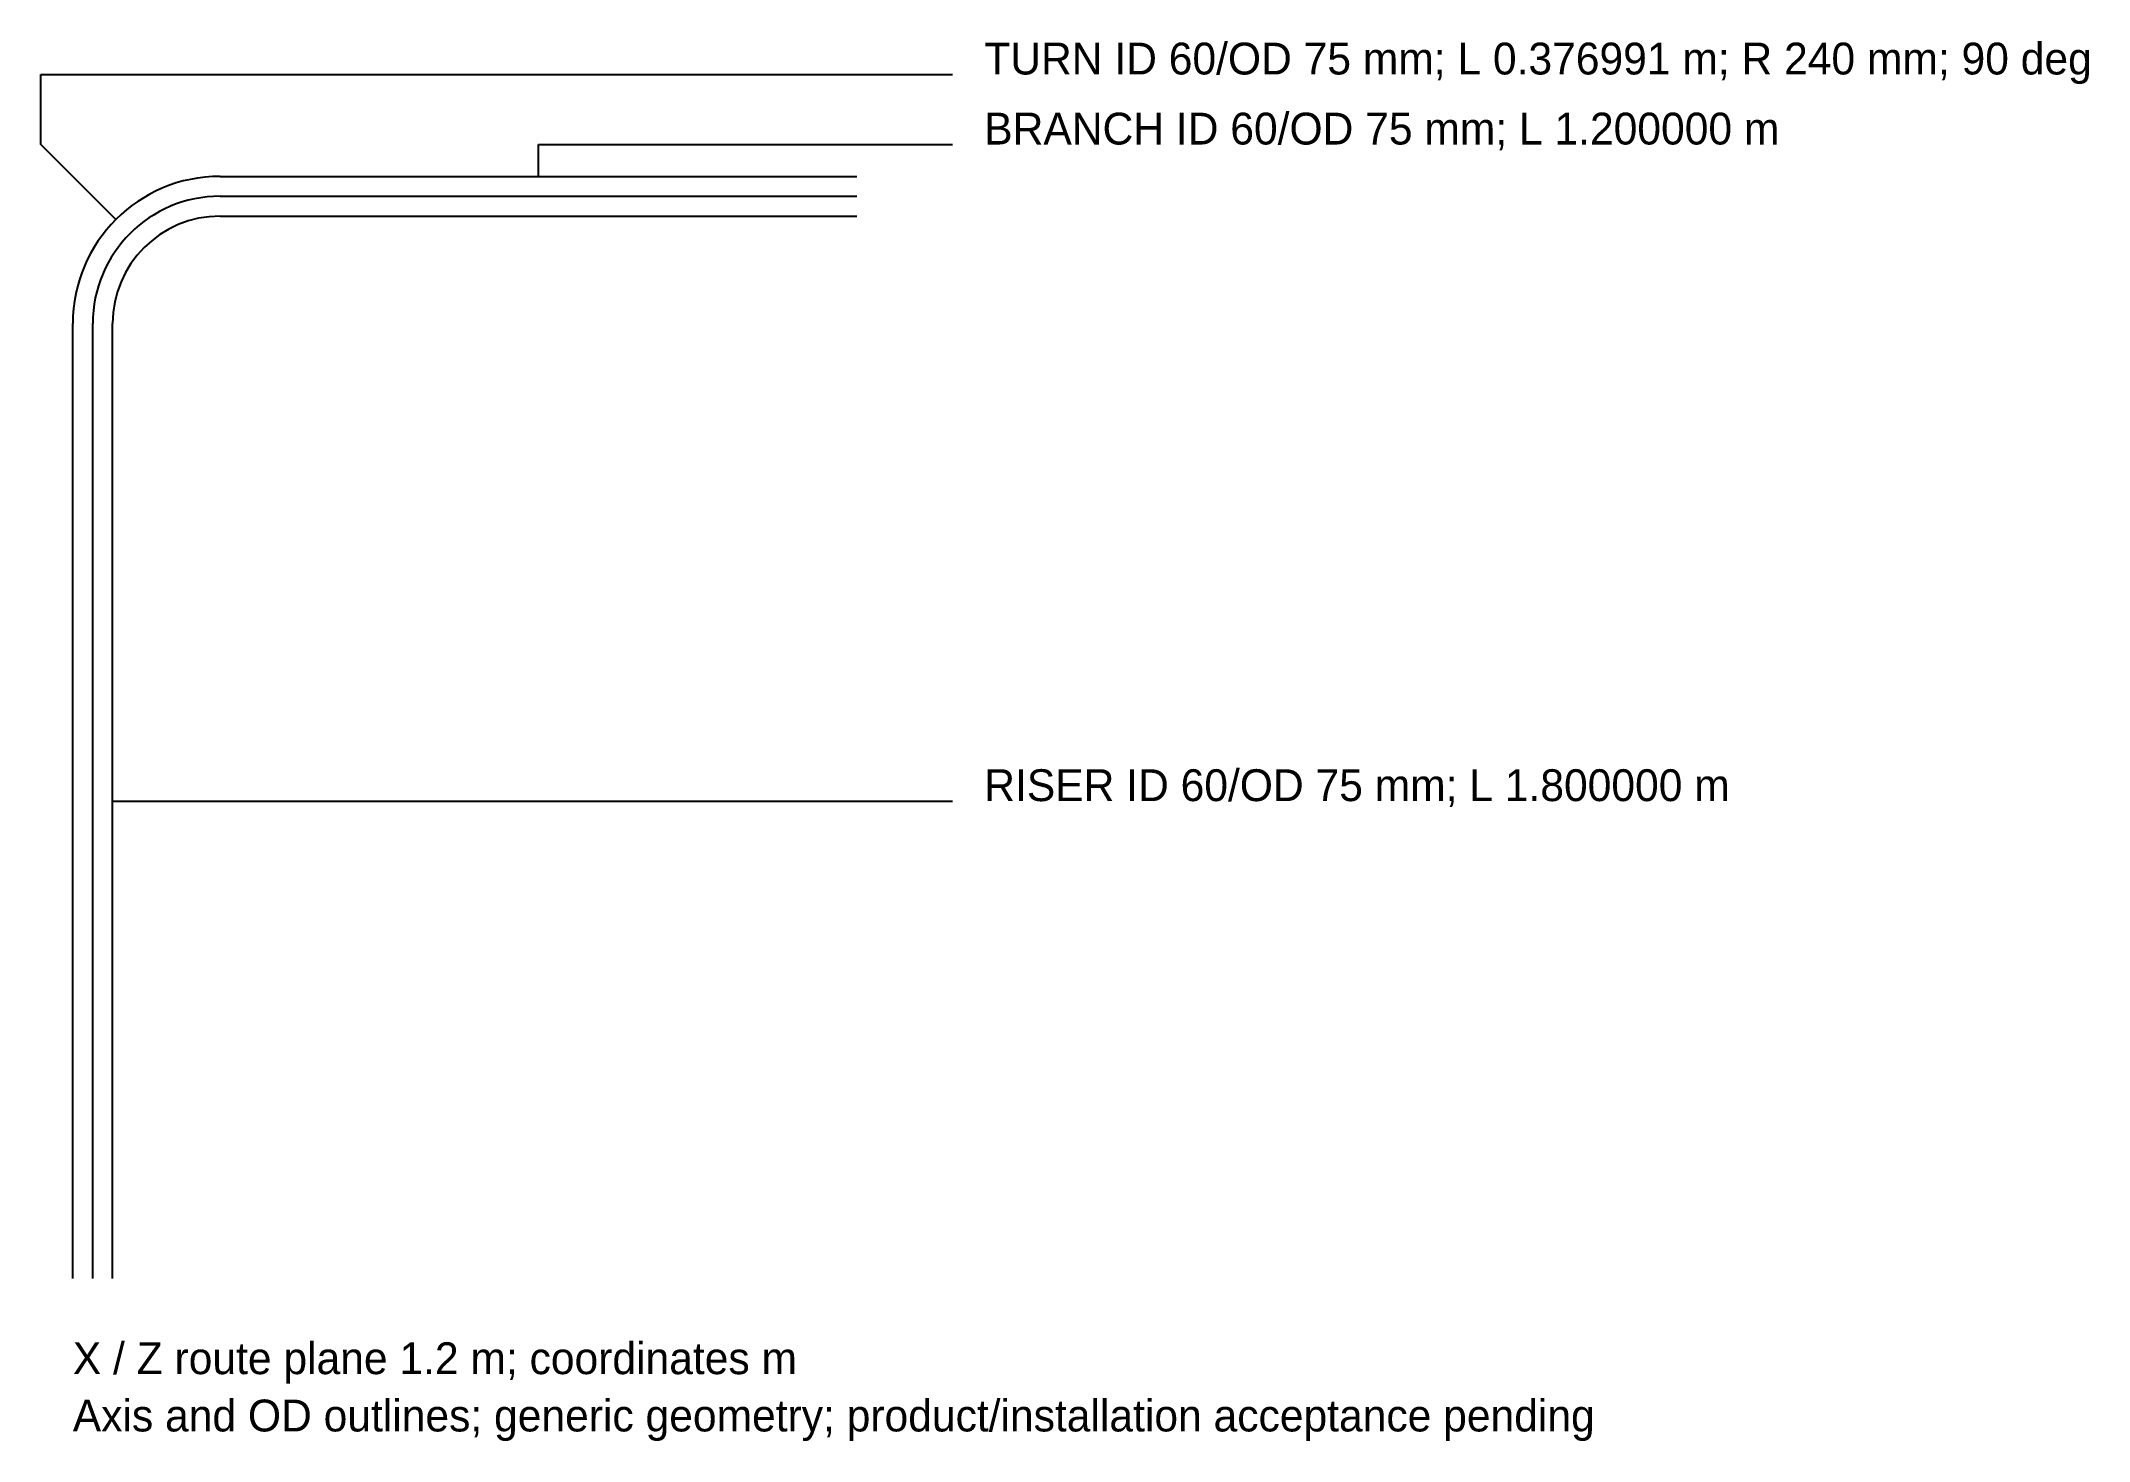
# Model space of a CAD drawing. Header units: metres. Extents: x 3.66 to 7.52, y 0.39 to 3.03.
import ezdxf

# ---------------------------------------------------------------- set-up
doc = ezdxf.new("R2010")
doc.units = ezdxf.units.M
for name, color, linetype in [('BSA_LABEL', 7, 'Continuous'), ('BSA_LEADER', 8, 'Continuous'), ('BSA_PIPE_AXIS', 4, 'Continuous'), ('BSA_PIPE_OUTLINE', 7, 'Continuous')]:
    doc.layers.add(name, color=color, linetype=linetype)

msp = doc.modelspace()

# ---------------------------------------------------------------- linework, layer by layer
at = {"layer": 'BSA_LEADER'}
for p, q in [((3.6625, 2.8375), (3.6625, 2.9695)), ((3.6625, 2.9695), (5.38, 2.9695)), ((3.8038, 2.6962), (3.6625, 2.8375)), ((4.6, 2.7775), (4.6, 2.8375)), ((4.6, 2.8375), (5.38, 2.8375)), ((3.7975, 1.6), (3.8575, 1.6)), ((3.8575, 1.6), (5.38, 1.6))]:
    msp.add_line(p, q, dxfattribs=at)
at = {"layer": 'BSA_PIPE_AXIS'}
for p, q in [((4, 2.74), (5.2, 2.74)), ((3.76, 0.7), (3.76, 2.5))]:
    msp.add_line(p, q, dxfattribs=at)
msp.add_arc((4, 2.5), 0.24, 90, 180, dxfattribs=at)
at = {"layer": 'BSA_PIPE_OUTLINE'}
for p, q in [((4, 2.7775), (5.2, 2.7775)), ((4, 2.7025), (5.2, 2.7025)), ((3.7225, 0.7), (3.7225, 2.5)), ((3.7975, 0.7), (3.7975, 2.5))]:
    msp.add_line(p, q, dxfattribs=at)
for radius in [0.2775, 0.2025]:
    msp.add_arc((4, 2.5), radius, 90, 180, dxfattribs=at)

# ---------------------------------------------------------------- texts
at = {"layer": 'BSA_LABEL'}
for s, p in [('TURN ID 60/OD 75 mm; L 0.376991 m; R 240 mm; 90 deg', (5.44, 2.9695)), ('BRANCH ID 60/OD 75 mm; L 1.200000 m', (5.44, 2.8375)), ('RISER ID 60/OD 75 mm; L 1.800000 m', (5.44, 1.6)), ('X / Z route plane 1.2 m; coordinates m', (3.7225, 0.52)), ('Axis and OD outlines; generic geometry; product/installation acceptance pending', (3.7225, 0.412))]:
    msp.add_text(s, height=0.06, dxfattribs=at).set_placement(p)

doc.saveas('drawing.dxf')
